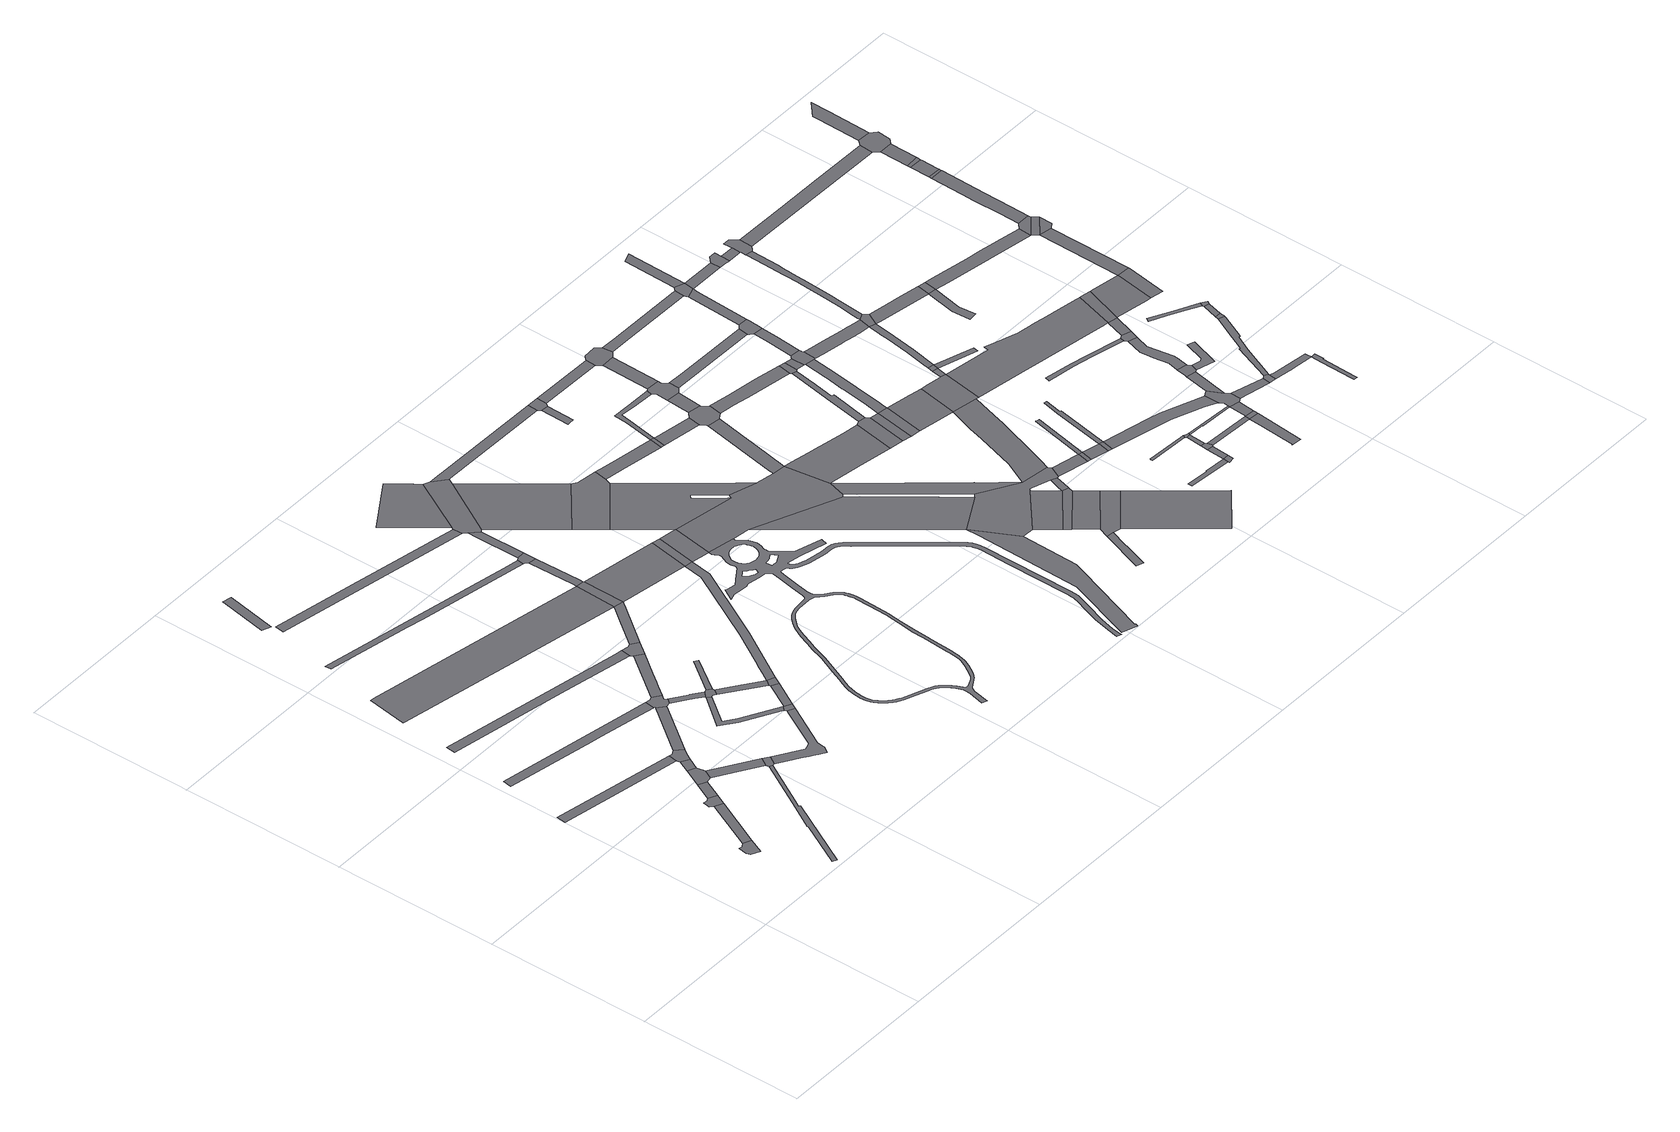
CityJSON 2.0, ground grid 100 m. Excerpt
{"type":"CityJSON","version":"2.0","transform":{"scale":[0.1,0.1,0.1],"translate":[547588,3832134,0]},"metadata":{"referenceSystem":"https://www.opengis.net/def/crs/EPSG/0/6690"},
"CityObjects":{
"road1":{"type":"Road","geometry":[{"type":"MultiSurface","lod":"1","boundaries":[[[0,1,2,3,4,5,6]]]}]},
"road2":{"type":"Road","attributes":{"RoadStructureAttribute.sectionType":"1"},"geometry":[{"type":"MultiSurface","lod":"1","boundaries":[[[7,0,6,8]]]}]},
"road3":{"type":"Road","attributes":{"RoadStructureAttribute.sectionType":"1"},"geometry":[{"type":"MultiSurface","lod":"1","boundaries":[[[9,10,11,12,13]]]}]},
"road4":{"type":"Road","geometry":[{"type":"MultiSurface","lod":"1","boundaries":[[[14,15,16,17,7,8,18]]]}]},
"road5":{"type":"Road","attributes":{"RoadStructureAttribute.sectionType":"1"},"geometry":[{"type":"MultiSurface","lod":"1","boundaries":[[[19,14,18,20]]]}]},
"road6":{"type":"Road","attributes":{"RoadStructureAttribute.sectionType":"1"},"geometry":[{"type":"MultiSurface","lod":"1","boundaries":[[[21,22,23,24,25,26,27,28,29,30,31,32]]]}]},
"road7":{"type":"Road","geometry":[{"type":"MultiSurface","lod":"1","boundaries":[[[33,19,20,34,35,36,37,38,39,40]]]}]},
"road8":{"type":"Road","attributes":{"RoadStructureAttribute.sectionType":"1"},"geometry":[{"type":"MultiSurface","lod":"1","boundaries":[[[41,42,43,44,45,46,47,48,49,50]]]}]},
"road9":{"type":"Road","attributes":{"RoadStructureAttribute.sectionType":"1"},"geometry":[{"type":"MultiSurface","lod":"1","boundaries":[[[51,33,40,52]]]}]},
"road10":{"type":"Road","geometry":[{"type":"MultiSurface","lod":"1","boundaries":[[[53,54,13,12,51,52,55,56]]]}]},
"road11":{"type":"Road","attributes":{"RoadStructureAttribute.sectionType":"1"},"geometry":[{"type":"MultiSurface","lod":"1","boundaries":[[[57,37,36,58,59,60]]]}]},
"road12":{"type":"Road","geometry":[{"type":"MultiSurface","lod":"1","boundaries":[[[60,59,21,32,61,62]]]}]},
"road13":{"type":"Road","attributes":{"RoadStructureAttribute.sectionType":"1"},"geometry":[{"type":"MultiSurface","lod":"1","boundaries":[[[63,64,65,66,67,68,69]]]}]},
"road14":{"type":"Road","attributes":{"RoadStructureAttribute.sectionType":"1"},"geometry":[{"type":"MultiSurface","lod":"1","boundaries":[[[70,71,53,56,72]]]}]},
"road15":{"type":"Road","attributes":{"RoadStructureAttribute.sectionType":"1"},"geometry":[{"type":"MultiSurface","lod":"1","boundaries":[[[73,74,75,76,77]]]}]},
"road16":{"type":"Road","attributes":{"RoadStructureAttribute.sectionType":"1"},"geometry":[{"type":"MultiSurface","lod":"1","boundaries":[[[78,79,80,81,82,83,62,61,84,85,86,87,88,89,90,91,92,93,94]]]}]},
"road17":{"type":"Road","geometry":[{"type":"MultiSurface","lod":"1","boundaries":[[[95,96,50,49,97,70,72,98,99,100,101,102,103,104]]]}]},
"road18":{"type":"Road","attributes":{"RoadStructureAttribute.sectionType":"1"},"geometry":[{"type":"MultiSurface","lod":"1","boundaries":[[[105,106,107,108,109,110,111,112,113,114,115,116,117]]]}]},
"road19":{"type":"Road","attributes":{"RoadStructureAttribute.sectionType":"1"},"geometry":[{"type":"MultiSurface","lod":"1","boundaries":[[[118,119,120,121,122,123,101,100,124,125,126,127,128]]]}]},
"road20":{"type":"Road","attributes":{"RoadStructureAttribute.sectionType":"1"},"geometry":[{"type":"MultiSurface","lod":"1","boundaries":[[[129,130,131,132,133,134,135,136,137,138]]]}]},
"road21":{"type":"Road","geometry":[{"type":"MultiSurface","lod":"1","boundaries":[[[139,128,127,129,138,140,141,142,143,144]]]}]},
"road22":{"type":"Road","attributes":{"RoadStructureAttribute.sectionType":"1"},"geometry":[{"type":"MultiSurface","lod":"1","boundaries":[[[145,95,104,146,147,148,149,150]]]}]},
"road23":{"type":"Road","attributes":{"RoadStructureAttribute.sectionType":"1"},"geometry":[{"type":"MultiSurface","lod":"1","boundaries":[[[151,152,153,154,155,156,157,158,159]]]}]},
"road24":{"type":"Road","geometry":[{"type":"MultiSurface","lod":"1","boundaries":[[[135,134,160,78,94,161,162]]]}]},
"road25":{"type":"Road","attributes":{"RoadStructureAttribute.sectionType":"1"},"geometry":[{"type":"MultiSurface","lod":"1","boundaries":[[[163,164,143,142,165,166]]]}]},
"road26":{"type":"Road","attributes":{"RoadStructureAttribute.sectionType":"1"},"geometry":[{"type":"MultiSurface","lod":"1","boundaries":[[[167,168,169,139,144]]]}]},
"road27":{"type":"Road","attributes":{"RoadStructureAttribute.sectionType":"1"},"geometry":[{"type":"MultiSurface","lod":"1","boundaries":[[[170,162,161,171]]]}]},
"road28":{"type":"Road","geometry":[{"type":"MultiSurface","lod":"1","boundaries":[[[172,173,69,68,145,150,174]]]}]},
"road29":{"type":"Road","attributes":{"RoadStructureAttribute.sectionType":"1"},"geometry":[{"type":"MultiSurface","lod":"1","boundaries":[[[175,176,177,178,179,180,181]]]}]},
"road30":{"type":"Road","geometry":[{"type":"MultiSurface","lod":"1","boundaries":[[[166,165,170,171,182]]]}]},
"road31":{"type":"Road","attributes":{"RoadStructureAttribute.sectionType":"1"},"geometry":[{"type":"MultiSurface","lod":"1","boundaries":[[[116,183,184,185,172,174,186,187,188]]]}]},
"road32":{"type":"Road","geometry":[{"type":"MultiSurface","lod":"1","boundaries":[[[117,116,188,189,190]]]}]},
"road33":{"type":"Road","attributes":{"RoadStructureAttribute.sectionType":"1"},"geometry":[{"type":"MultiSurface","lod":"1","boundaries":[[[191,192,193,194,195,196,166,182,197,198,199,200]]]}]},
"road34":{"type":"Road","attributes":{"RoadStructureAttribute.sectionType":"1"},"geometry":[{"type":"MultiSurface","lod":"1","boundaries":[[[201,202,203,117,190,204,205]]]}]},
"road35":{"type":"Road","geometry":[{"type":"MultiSurface","lod":"1","boundaries":[[[206,207,159,158,208,201,205]]]}]},
"road36":{"type":"Road","geometry":[{"type":"MultiSurface","lod":"1","boundaries":[[[209,210,207,206,211]]]}]},
"road37":{"type":"Road","attributes":{"RoadStructureAttribute.sectionType":"1"},"geometry":[{"type":"MultiSurface","lod":"1","boundaries":[[[189,188,212,191,213]]]}]},
"road38":{"type":"Road","attributes":{"RoadStructureAttribute.sectionType":"1"},"geometry":[{"type":"MultiSurface","lod":"1","boundaries":[[[214,215,216,217,218,219,220,221,222]]]}]},
"road39":{"type":"Road","geometry":[{"type":"MultiSurface","lod":"1","boundaries":[[[222,221,223,181,180,209,211,224,225,226,227,228,229]]]}]},
"road40":{"type":"Road","geometry":[{"type":"MultiSurface","lod":"1","boundaries":[[[213,191,200,230]]]}]},
"road41":{"type":"Road","attributes":{"RoadStructureAttribute.sectionType":"1"},"geometry":[{"type":"MultiSurface","lod":"1","boundaries":[[[231,232,233,234,235,236,237,238,239,240,241,242,243,244,245,246,247,248,249,250,251,252,253,254,255,256,257,258,259,260,261,262,263,264,265,266,267,268,269,270,271,272,273,274,275,276,277,278,279,280,281,282,283,284,285,286,287,288,289,290,291,292,293,294,295,296,297,298,299,300,301,302,303,304,305,306,307,308,309,310,311,312,313,314,315,316,317,318,319,320,321,322,323,324,325,326,327,328,329,330,331,332,333,334,335,336,337,338,339,340,341,342,343,344,345,346,347,348,349,350,351,352,353,354,355,356,357,358,359,360,361,362,363,364,365,366,367,368,369,370,371,372,373,374,375,376,377,378,379,380,381,382,383,384,385,386,387,388,389,390,391,392,393,394,395,396,397,398,399,400,401,402,403,404,405,406,407,408,409,410,411,412,413,414,415,416,417,418,419,420,421,422,423,424,425,426,427,428,429,430,431,432,433,434,435,436,437,438,439,440,441,442,443,444,445,446,447,448,449,450,451,452,453],[454,455,456,457,458,459,460,461,462,463,464,465],[466,467,468,469,470,471,472,473,474,475,476],[477,478,479,480,481,482,483,484,485,486,487,488,489,490,491,492,493,494,495,496,497,498,499,500,501,502,503,504,505],[506,507,508,509,510,511,512,513,514,515,516,517,518,519,520,521,522,523,524,525,526,527,528,529,530,531,532,533,534,535,536,537,538,539,540,541,542,543,544,545,546,547,548,549,550,551,552,553,554,555,556,557,558,559,560,561,562,563,564,565,566,567,568,569,570,571,572,573,574,575,576,577,578,579,580,581,582,583,584,585,586,587,588,589,590,591]]]}]},
"road42":{"type":"Road","geometry":[{"type":"MultiSurface","lod":"1","boundaries":[[[592,230,200,593,286,594]]]}]},
"road43":{"type":"Road","geometry":[{"type":"MultiSurface","lod":"1","boundaries":[[[595,596,597,598,226,225,599,600]]]}]},
"road44":{"type":"Road","geometry":[{"type":"MultiSurface","lod":"1","boundaries":[[[601,600,599,602,603,604,605,606]]]}]},
"road45":{"type":"Road","geometry":[{"type":"MultiSurface","lod":"1","boundaries":[[[607,608,609,610,603,602,594,611,612,613,614,615,616,617,618,619,620,621]]]}]},
"road46":{"type":"Road","attributes":{"RoadStructureAttribute.sectionType":"1"},"geometry":[{"type":"MultiSurface","lod":"1","boundaries":[[[622,623,229,228,624,625,626]]]}]},
"road47":{"type":"Road","geometry":[{"type":"MultiSurface","lod":"1","boundaries":[[[594,286,285,627,628,629,630,631,632,633,634,621,620,635,611]]]}]},
"road48":{"type":"Road","attributes":{"RoadStructureAttribute.sectionType":"1"},"geometry":[{"type":"MultiSurface","lod":"1","boundaries":[[[636,637,638,639,640,641,642,643,644,645]]]}]},
"road49":{"type":"Road","attributes":{"RoadStructureAttribute.sectionType":"1"},"geometry":[{"type":"MultiSurface","lod":"1","boundaries":[[[646,647,648,606,605,649,650,651]]]}]},
"road50":{"type":"Road","geometry":[{"type":"MultiSurface","lod":"1","boundaries":[[[627,652,653,654,655,656,657,636,658,659,660,661,662,663,664,628]]]}]},
"road51":{"type":"Road","geometry":[{"type":"MultiSurface","lod":"1","boundaries":[[[651,650,665,666]]]}]},
"road52":{"type":"Road","geometry":[{"type":"MultiSurface","lod":"1","boundaries":[[[667,668,669,670,671]]]}]},
"road53":{"type":"Road","geometry":[{"type":"MultiSurface","lod":"1","boundaries":[[[626,625,667,671,672,673]]]}]},
"road54":{"type":"Road","attributes":{"RoadStructureAttribute.sectionType":"1"},"geometry":[{"type":"MultiSurface","lod":"1","boundaries":[[[674,675,676,677,678,679,680,681]]]}]},
"road55":{"type":"Road","attributes":{"RoadStructureAttribute.sectionType":"1"},"geometry":[{"type":"MultiSurface","lod":"1","boundaries":[[[682,683,666,665,684,685]]]}]},
"road56":{"type":"Road","attributes":{"RoadStructureAttribute.sectionType":"1"},"geometry":[{"type":"MultiSurface","lod":"1","boundaries":[[[686,687,634,633,688,689,690,691]]]}]},
"road57":{"type":"Road","attributes":{"RoadStructureAttribute.sectionType":"1"},"geometry":[{"type":"MultiSurface","lod":"1","boundaries":[[[692,693,694,651,666,695,696,697,698,699]]]}]},
"road58":{"type":"Road","attributes":{"RoadStructureAttribute.sectionType":"1"},"geometry":[{"type":"MultiSurface","lod":"1","boundaries":[[[700,701,702,703,704,705,632,631,706,707,708]]]}]},
"road59":{"type":"Road","attributes":{"RoadStructureAttribute.sectionType":"1"},"geometry":[{"type":"MultiSurface","lod":"1","boundaries":[[[709,710,711,712,713,714]]]}]},
"road60":{"type":"Road","geometry":[{"type":"MultiSurface","lod":"1","boundaries":[[[707,715,716,658,636,645,712,711,717,718,719,720,721,722,723,724,725,726,708]]]}]},
"road61":{"type":"Road","geometry":[{"type":"MultiSurface","lod":"1","boundaries":[[[727,728,729,730,731,633,632,732,733,734,735]]]}]},
"road62":{"type":"Road","geometry":[{"type":"MultiSurface","lod":"1","boundaries":[[[714,713,736,737,738]]]}]},
"road63":{"type":"Road","attributes":{"RoadStructureAttribute.sectionType":"1"},"geometry":[{"type":"MultiSurface","lod":"1","boundaries":[[[673,672,739,740]]]}]},
"road64":{"type":"Road","geometry":[{"type":"MultiSurface","lod":"1","boundaries":[[[741,685,684,742,743,686,691,744,745,746,747,748]]]}]},
"road65":{"type":"Road","attributes":{"RoadStructureAttribute.sectionType":"1"},"geometry":[{"type":"MultiSurface","lod":"1","boundaries":[[[749,750,751,737,736,752,753,754]]]}]},
"road66":{"type":"Road","geometry":[{"type":"MultiSurface","lod":"1","boundaries":[[[754,753,674,681,755,756]]]}]},
"road67":{"type":"Road","attributes":{"RoadStructureAttribute.sectionType":"1"},"geometry":[{"type":"MultiSurface","lod":"1","boundaries":[[[757,758,741,748,759,760]]]}]},
"road68":{"type":"Road","geometry":[{"type":"MultiSurface","lod":"1","boundaries":[[[761,762,699,698,763,764,757,760,765,766,767,768]]]}]},
"road69":{"type":"Road","geometry":[{"type":"MultiSurface","lod":"1","boundaries":[[[720,769,770,714,738,771,721]]]}]},
"road70":{"type":"Road","attributes":{"RoadStructureAttribute.sectionType":"1"},"geometry":[{"type":"MultiSurface","lod":"1","boundaries":[[[772,773,761,768]]]}]},
"road71":{"type":"Road","geometry":[{"type":"MultiSurface","lod":"1","boundaries":[[[774,775,776,756,755,777,778]]]}]},
"road72":{"type":"Road","geometry":[{"type":"MultiSurface","lod":"1","boundaries":[[[779,780,735,734,781,782,783]]]}]},
"road73":{"type":"Road","geometry":[{"type":"MultiSurface","lod":"1","boundaries":[[[784,785,786,787,788,740,739,789,790,773,772,791,792,793]]]}]},
"road74":{"type":"Road","attributes":{"RoadStructureAttribute.sectionType":"1"},"geometry":[{"type":"MultiSurface","lod":"1","boundaries":[[[782,781,794,795]]]}]},
"road75":{"type":"Road","attributes":{"RoadStructureAttribute.sectionType":"1"},"geometry":[{"type":"MultiSurface","lod":"1","boundaries":[[[796,797,798,799,800,801,746,745,802,803,804,805,806,807,808,809]]]}]},
"road76":{"type":"Road","attributes":{"RoadStructureAttribute.sectionType":"1"},"geometry":[{"type":"MultiSurface","lod":"1","boundaries":[[[810,811,724,723,812,813,814]]]}]},
"road77":{"type":"Road","geometry":[{"type":"MultiSurface","lod":"1","boundaries":[[[795,794,815,816]]]}]},
"road78":{"type":"Road","attributes":{"RoadStructureAttribute.sectionType":"1"},"geometry":[{"type":"MultiSurface","lod":"1","boundaries":[[[817,818,819,820,821,822,726,725,823,824,825,826,827]]]}]},
"road79":{"type":"Road","attributes":{"RoadStructureAttribute.sectionType":"1"},"geometry":[{"type":"MultiSurface","lod":"1","boundaries":[[[828,829,779,783,830,831,832,833,834,835]]]}]},
"road80":{"type":"Road","geometry":[{"type":"MultiSurface","lod":"1","boundaries":[[[814,813,836,837]]]}]},
"road81":{"type":"Road","attributes":{"RoadStructureAttribute.sectionType":"1"},"geometry":[{"type":"MultiSurface","lod":"1","boundaries":[[[838,766,765,839,840,841]]]}]},
"road82":{"type":"Road","attributes":{"RoadStructureAttribute.sectionType":"1"},"geometry":[{"type":"MultiSurface","lod":"1","boundaries":[[[842,816,815,843,817,844]]]}]},
"road83":{"type":"Road","attributes":{"RoadStructureAttribute.sectionType":"1"},"geometry":[{"type":"MultiSurface","lod":"1","boundaries":[[[845,837,836,846,847,848]]]}]},
"road84":{"type":"Road","attributes":{"RoadStructureAttribute.sectionType":"1"},"geometry":[{"type":"MultiSurface","lod":"1","boundaries":[[[849,850,851,852,853,854,855,856,857,858,795,816,859,860,861,862,863]]]}]},
"road85":{"type":"Road","geometry":[{"type":"MultiSurface","lod":"1","boundaries":[[[809,808,864,828,835,865,866,867]]]}]},
"road86":{"type":"Road","attributes":{"RoadStructureAttribute.sectionType":"1"},"geometry":[{"type":"MultiSurface","lod":"1","boundaries":[[[868,869,870,871,814,837]]]}]},
"road87":{"type":"Road","attributes":{"RoadStructureAttribute.sectionType":"1"},"geometry":[{"type":"MultiSurface","lod":"1","boundaries":[[[872,873,874,875,876,877,878]]]}]},
"road88":{"type":"Road","geometry":[{"type":"MultiSurface","lod":"1","boundaries":[[[879,848,847,880,881]]]}]},
"road89":{"type":"Road","attributes":{"RoadStructureAttribute.sectionType":"1"},"geometry":[{"type":"MultiSurface","lod":"1","boundaries":[[[867,866,882,883,884]]]}]},
"road90":{"type":"Road","attributes":{"RoadStructureAttribute.sectionType":"1"},"geometry":[{"type":"MultiSurface","lod":"1","boundaries":[[[885,886,793,792,887,888,889]]]}]},
"road91":{"type":"Road","geometry":[{"type":"MultiSurface","lod":"1","boundaries":[[[890,891,884,883,849,863,892,893,894,895,896,897]]]}]},
"road92":{"type":"Road","geometry":[{"type":"MultiSurface","lod":"1","boundaries":[[[898,899,900,844,817,827,901,902,903,904,905]]]}]},
"road93":{"type":"Road","geometry":[{"type":"MultiSurface","lod":"1","boundaries":[[[906,907,908,909,910,911]]]}]},
"road94":{"type":"Road","attributes":{"RoadStructureAttribute.sectionType":"1"},"geometry":[{"type":"MultiSurface","lod":"1","boundaries":[[[912,913,914,915,916,917,848,879,881]]]}]},
"road95":{"type":"Road","geometry":[{"type":"MultiSurface","lod":"1","boundaries":[[[878,877,918,919,920,921]]]}]},
"road96":{"type":"Road","attributes":{"RoadStructureAttribute.sectionType":"1"},"geometry":[{"type":"MultiSurface","lod":"1","boundaries":[[[922,923,890,897,924,925]]]}]},
"road97":{"type":"Road","attributes":{"RoadStructureAttribute.sectionType":"1"},"geometry":[{"type":"MultiSurface","lod":"1","boundaries":[[[926,878,921,927]]]}]},
"road98":{"type":"Road","geometry":[{"type":"MultiSurface","lod":"1","boundaries":[[[928,926,927,929,930,931,932]]]}]},
"road99":{"type":"Road","geometry":[{"type":"MultiSurface","lod":"1","boundaries":[[[933,934,935,841,840,936,937,922,925,938,939,940]]]}]},
"road100":{"type":"Road","attributes":{"RoadStructureAttribute.sectionType":"1"},"geometry":[{"type":"MultiSurface","lod":"1","boundaries":[[[941,942,943,928,932]]]}]},
"road101":{"type":"Road","attributes":{"RoadStructureAttribute.sectionType":"1"},"geometry":[{"type":"MultiSurface","lod":"1","boundaries":[[[944,905,904,945,946]]]}]},
"road102":{"type":"Road","geometry":[{"type":"MultiSurface","lod":"1","boundaries":[[[947,911,910,943,942,948]]]}]},
"road103":{"type":"Road","geometry":[{"type":"MultiSurface","lod":"1","boundaries":[[[949,944,946,950]]]}]},
"road104":{"type":"Road","attributes":{"RoadStructureAttribute.sectionType":"1"},"geometry":[{"type":"MultiSurface","lod":"1","boundaries":[[[951,952,953,954,881,880,955,956,957,958,959]]]}]},
"road105":{"type":"Road","attributes":{"RoadStructureAttribute.sectionType":"1"},"geometry":[{"type":"MultiSurface","lod":"1","boundaries":[[[960,961,962,963,964,965,966,967,894,893,968,969,970,971,972,973,974,975,976,977]]]}]},
"road106":{"type":"Road","attributes":{"RoadStructureAttribute.sectionType":"1"},"geometry":[{"type":"MultiSurface","lod":"1","boundaries":[[[978,979,980,981,982,933,940]]]}]},
"road107":{"type":"Road","attributes":{"RoadStructureAttribute.sectionType":"1"},"geometry":[{"type":"MultiSurface","lod":"1","boundaries":[[[931,930,983,984]]]}]},
"road108":{"type":"Road","attributes":{"RoadStructureAttribute.sectionType":"1"},"geometry":[{"type":"MultiSurface","lod":"1","boundaries":[[[976,985,986,987,988,989,949,950,990,991,992,993]]]}]},
"road109":{"type":"Road","geometry":[{"type":"MultiSurface","lod":"1","boundaries":[[[994,889,888,982,981,995,996]]]}]},
"road110":{"type":"Road","geometry":[{"type":"MultiSurface","lod":"1","boundaries":[[[997,998,999,950,946]]]}]},
"road111":{"type":"Road","attributes":{"RoadStructureAttribute.sectionType":"1"},"geometry":[{"type":"MultiSurface","lod":"1","boundaries":[[[948,942,1000,1001,1002,1003]]]}]},
"road112":{"type":"Road","attributes":{"RoadStructureAttribute.sectionType":"1"},"geometry":[{"type":"MultiSurface","lod":"1","boundaries":[[[1004,1005,994,996]]]}]},
"road113":{"type":"Road","attributes":{"function":"3","RoadStructureAttribute.sectionType":"1"},"geometry":[{"type":"MultiSurface","lod":"1","boundaries":[[[983,1006,1007,1008,1009,1010,1011]]]}]},
"road114":{"type":"Road","geometry":[{"type":"MultiSurface","lod":"1","boundaries":[[[1012,1013,977,976,993,1014]]]}]},
"road115":{"type":"Road","attributes":{"RoadStructureAttribute.sectionType":"1"},"geometry":[{"type":"MultiSurface","lod":"1","boundaries":[[[995,981,1015,1016]]]}]},
"road116":{"type":"Road","geometry":[{"type":"MultiSurface","lod":"1","boundaries":[[[984,983,1011,1017]]]}]},
"road117":{"type":"Road","geometry":[{"type":"MultiSurface","lod":"1","boundaries":[[[1002,1018,1019,984,1017,1020]]]}]},
"road118":{"type":"Road","geometry":[{"type":"MultiSurface","lod":"1","boundaries":[[[1021,1022,959,958,1023,1024,1003,1002,1020,1025,1026,1027,1028,1029,1030,1031]]]}]},
"road119":{"type":"Road","attributes":{"RoadStructureAttribute.sectionType":"1"},"geometry":[{"type":"MultiSurface","lod":"1","boundaries":[[[1032,1033,1034,1035,1036,1037,1038,1039,1040,1041,1042,1043,1044,904,903,1045,1046,1047,1048,1049]]]}]},
"road120":{"type":"Road","attributes":{"RoadStructureAttribute.sectionType":"1"},"geometry":[{"type":"MultiSurface","lod":"1","boundaries":[[[1050,1051,1052,1053,1054,1055,1056,1057]]]}]},
"road121":{"type":"Road","attributes":{"RoadStructureAttribute.sectionType":"1"},"geometry":[{"type":"MultiSurface","lod":"1","boundaries":[[[1058,1059,1060,1061,1062,1063,1064,1065,1066,1067,1068,1069,977,1013,1070,1071,1072,1073,1074,1075,1076,1077,1078]]]}]},
"road122":{"type":"Road","geometry":[{"type":"MultiSurface","lod":"1","boundaries":[[[1079,1016,1015,1080,1081,1082,1083,1084,1085]]]}]},
"road123":{"type":"Road","attributes":{"function":"3","RoadStructureAttribute.sectionType":"1"},"geometry":[{"type":"MultiSurface","lod":"1","boundaries":[[[1086,1021,1031,1087]]]}]},
"road124":{"type":"Road","attributes":{"RoadStructureAttribute.sectionType":"1"},"geometry":[{"type":"MultiSurface","lod":"1","boundaries":[[[1088,1089,1014,993,1090,1091,1092]]]}]},
"road125":{"type":"Road","attributes":{"RoadStructureAttribute.sectionType":"1"},"geometry":[{"type":"MultiSurface","lod":"1","boundaries":[[[1028,1027,1093,1094,1095]]]}]},
"road126":{"type":"Road","attributes":{"RoadStructureAttribute.sectionType":"1"},"geometry":[{"type":"MultiSurface","lod":"1","boundaries":[[[1096,1084,1083,1097,1098,1099]]]}]},
"road127":{"type":"Road","geometry":[{"type":"MultiSurface","lod":"1","boundaries":[[[1100,1101,1102,1086,1087,1103,1104,1105]]]}]},
"road128":{"type":"Road","attributes":{"RoadStructureAttribute.sectionType":"1"},"geometry":[{"type":"MultiSurface","lod":"1","boundaries":[[[1091,1106,1107,1108,1109,1110]]]}]},
"road129":{"type":"Road","attributes":{"function":"3","RoadStructureAttribute.sectionType":"1"},"geometry":[{"type":"MultiSurface","lod":"1","boundaries":[[[1111,1112,1113,1114,1115,1100,1105,1116,1117,1118,1119]]]}]},
"road130":{"type":"Road","geometry":[{"type":"MultiSurface","lod":"1","boundaries":[[[1120,1121,1099,1098,1122,1058,1078,1123,1124,1125,1126,1127]]]}]},
"road131":{"type":"Road","geometry":[{"type":"MultiSurface","lod":"1","boundaries":[[[1128,1129,1095,1094,1130,1131,1132]]]}]},
"road132":{"type":"Road","geometry":[{"type":"MultiSurface","lod":"1","boundaries":[[[1092,1091,1110,1133]]]}]},
"road133":{"type":"Road","attributes":{"RoadStructureAttribute.sectionType":"1"},"geometry":[{"type":"MultiSurface","lod":"1","boundaries":[[[1134,1135,1136,1137,1138,1139,1140,1141,1142,1104,1103]]]}]},
"road134":{"type":"Road","geometry":[{"type":"MultiSurface","lod":"1","boundaries":[[[1143,1057,1056,1111,1119,1144]]]}]},
"road135":{"type":"Road","attributes":{"function":"3","RoadStructureAttribute.sectionType":"1"},"geometry":[{"type":"MultiSurface","lod":"1","boundaries":[[[1048,1143,1144,1145]]]}]},
"road136":{"type":"Road","attributes":{"RoadStructureAttribute.sectionType":"1"},"geometry":[{"type":"MultiSurface","lod":"1","boundaries":[[[1146,1147,1131,1130,1148,1149,1150,1151,1152,1153,1154]]]}]},
"road137":{"type":"Road","attributes":{"RoadStructureAttribute.sectionType":"1"},"geometry":[{"type":"MultiSurface","lod":"1","boundaries":[[[1155,1156,1157,1158,1128,1132,1159,1160,1161,1162,1163,1164]]]}]},
"road138":{"type":"Road","geometry":[{"type":"MultiSurface","lod":"1","boundaries":[[[1165,1049,1048,1145,1166,1167]]]}]},
"road139":{"type":"Road","attributes":{"RoadStructureAttribute.sectionType":"1"},"geometry":[{"type":"MultiSurface","lod":"1","boundaries":[[[1168,1169,1170,1171,1153,1172,1173,1174,1175]]]}]},
"road140":{"type":"Road","attributes":{"RoadStructureAttribute.sectionType":"1"},"geometry":[{"type":"MultiSurface","lod":"1","boundaries":[[[1176,1177,1178,1179,1180,1181,1182,1183,1184]]]}]},
"road141":{"type":"Road","attributes":{"function":"3","RoadStructureAttribute.sectionType":"1"},"geometry":[{"type":"MultiSurface","lod":"1","boundaries":[[[1185,1186,1187,1167,1166,1188,1189,1190]]]}]},
"road142":{"type":"Road","attributes":{"RoadStructureAttribute.sectionType":"1"},"geometry":[{"type":"MultiSurface","lod":"1","boundaries":[[[1191,1192,1193,1194,1195,1133,1110,1196,1197,1198]]]}]},
"road143":{"type":"Road","geometry":[{"type":"MultiSurface","lod":"1","boundaries":[[[1199,1200,1155,1164,1201,1202]]]}]},
"road144":{"type":"Road","attributes":{"RoadStructureAttribute.sectionType":"1"},"geometry":[{"type":"MultiSurface","lod":"1","boundaries":[[[1203,1200,1199,1204,1205]]]}]},
"road145":{"type":"Road","geometry":[{"type":"MultiSurface","lod":"1","boundaries":[[[1184,1183,1203,1205,1206]]]}]},
"road146":{"type":"Road","geometry":[{"type":"MultiSurface","lod":"1","boundaries":[[[1190,1189,1207,1208,1209]]]}]},
"road147":{"type":"Road","attributes":{"RoadStructureAttribute.sectionType":"1"},"geometry":[{"type":"MultiSurface","lod":"1","boundaries":[[[1210,1211,1212,1125,1124,1213,1214]]]}]},
"road148":{"type":"Road","attributes":{"function":"3","RoadStructureAttribute.sectionType":"1"},"geometry":[{"type":"MultiSurface","lod":"1","boundaries":[[[1215,1190,1209,1216,1217]]]}]},
"road149":{"type":"Road","geometry":[{"type":"MultiSurface","lod":"1","boundaries":[[[1218,1198,1197,1219,1220]]]}]},
"road150":{"type":"Road","attributes":{"RoadStructureAttribute.sectionType":"1"},"geometry":[{"type":"MultiSurface","lod":"1","boundaries":[[[1221,1219,1197,1222,1223,1215,1224]]]}]},
"road151":{"type":"Road","geometry":[{"type":"MultiSurface","lod":"1","boundaries":[[[1224,1215,1217,1225]]]}]},
"road152":{"type":"Road","attributes":{"function":"3","RoadStructureAttribute.sectionType":"1"},"geometry":[{"type":"MultiSurface","lod":"1","boundaries":[[[1226,1227,1228,1229,1218,1220,1230,1231,1232,1233]]]}]},
"road153":{"type":"Road","geometry":[{"type":"MultiSurface","lod":"1","boundaries":[[[1234,1226,1233,1235]]]}]},
"road154":{"type":"Road","attributes":{"function":"3","RoadStructureAttribute.sectionType":"1"},"geometry":[{"type":"MultiSurface","lod":"1","boundaries":[[[1236,1234,1235,1237,1238,1239,1240]]]}]},
"road155":{"type":"Road","geometry":[{"type":"MultiSurface","lod":"1","boundaries":[[[1241,1242,1236,1240]]]}]},
"road156":{"type":"Road","attributes":{"function":"3","RoadStructureAttribute.sectionType":"1"},"geometry":[{"type":"MultiSurface","lod":"1","boundaries":[[[1243,1242,1241,1244,1245]]]}]},
"road157":{"type":"Road","geometry":[{"type":"MultiSurface","lod":"1","boundaries":[[[1246,1214,1213,1243,1245,1247,1248,1249]]]}]},
"road158":{"type":"Road","attributes":{"function":"3","RoadStructureAttribute.sectionType":"1"},"geometry":[{"type":"MultiSurface","lod":"1","boundaries":[[[1250,1251,1252,1253,1246,1249]]]}]}
},
"vertices":[
[439,500,0],[416,485,0],[397,489,0],[387,435,0],[395,411,0],[445,387,0],[488,477,0],
[582,798,0],[631,775,0],
[13,1374,0],[8,1318,0],[320,1260,0],[747,1179,0],[757,1234,0],
[613,865,0],[596,856,0],[572,861,0],[564,819,0],[663,841,0],
[665,973,0],[715,949,0],
[1011,780,0],[856,506,0],[754,325,0],[758,322,0],[612,50,0],[637,36,0],[857,448,0],[861,455,0],[857,458,0],[852,462,0],[857,471,0],[1027,770,0],
[720,1087,0],[731,954,0],[738,956,0],[750,960,0],[778,1014,0],[776,1027,0],[774,1040,0],[769,1064,0],
[845,1628,0],[70,1771,0],[60,1718,0],[103,1709,0],[599,1616,0],[621,1611,0],[671,1602,0],[846,1568,0],[1010,1535,0],[1021,1596,0],
[754,1158,0],[804,1133,0],
[806,1245,0],[778,1230,0],[820,1163,0],[849,1203,0],
[852,967,0],[853,895,0],[1005,797,0],[1037,848,0],
[1043,773,0],[1075,824,0],
[1225,1960,0],[841,2032,0],[103,2170,0],[97,2113,0],[842,1974,0],[1263,1895,0],[1271,1952,0],
[1017,1527,0],[848,1301,0],[1062,1493,0],
[305,3797,0],[301,3777,0],[249,3497,0],[301,3479,0],[361,3787,0],
[1419,986,0],[1414,979,0],[1281,734,0],[1255,726,0],[1248,724,0],[1236,720,0],[1134,714,0],[1176,687,0],[1202,670,0],[1242,645,0],[1242,644,0],[1246,642,0],[1285,617,0],[1309,657,0],[1309,658,0],[1314,707,0],[1459,964,0],
[1070,1599,0],[1049,1591,0],[1023,1535,0],[1085,1496,0],[1089,1497,0],[1091,1497,0],[1113,1527,0],[1104,1533,0],[1096,1539,0],[1116,1565,0],
[1518,2458,0],[1030,2549,0],[836,2585,0],[176,2707,0],[168,2709,0],[156,2711,0],[117,2465,0],[129,2463,0],[838,2330,0],[984,2303,0],[1509,2205,0],[1523,2203,0],[1534,2455,0],
[1224,1451,0],[1212,1460,0],[1211,1458,0],[1211,1457,0],[1207,1460,0],[1206,1460,0],[1190,1429,0],[1189,1427,0],[1200,1419,0],[1246,1385,0],[1276,1413,0],
[1244,1378,0],[1101,1195,0],[1100,1194,0],[1101,1193,0],[1189,1122,0],[1412,1002,0],[1432,1024,0],[1213,1145,0],[1143,1197,0],[1266,1360,0],
[1291,1416,0],[1276,1365,0],[1286,1358,0],[1296,1351,0],[1318,1383,0],[1318,1396,0],
[1276,1877,0],[1162,1627,0],[1181,1653,0],[1226,1713,0],[1226,1714,0],[1322,1842,0],
[1413,2840,0],[832,2949,0],[223,3063,0],[227,3025,0],[738,2927,0],[833,2909,0],[1406,2801,0],[1502,2783,0],[1509,2822,0],
[1415,994,0],[1478,999,0],[1439,1021,0],
[1387,1333,0],[1386,1334,0],[1521,1188,0],[1545,1220,0],
[1456,1595,0],[1445,1602,0],[1434,1609,0],
[1524,1177,0],[1566,1154,0],
[1337,1952,0],[1314,1944,0],[1380,1920,0],
[828,3364,0],[317,3461,0],[308,3405,0],[829,3307,0],[1494,3182,0],[1501,3180,0],[1498,3238,0],
[1593,1202,0],
[1493,2162,0],[1444,2096,0],[1443,2095,0],[1552,2151,0],[1575,2181,0],[1583,2192,0],
[1583,2447,0],[1583,2452,0],
[2004,2121,0],[1985,2000,0],[1750,1561,0],[1629,1360,0],[1600,1312,0],[1576,1271,0],[1788,1528,0],[1833,1610,0],[2035,1983,0],[2056,2114,0],
[1527,2763,0],[1527,2758,0],[1533,2477,0],[1582,2476,0],[1575,2758,0],
[1574,2836,0],[1526,2835,0],[1517,2780,0],
[1522,3159,0],[1523,3111,0],[1570,3112,0],
[1990,2124,0],[2046,2370,0],
[1656,3624,0],[1645,3638,0],[1561,3744,0],[1264,3556,0],[1293,3519,0],[1391,3398,0],[1416,3367,0],[1506,3254,0],[1686,3586,0],
[1503,3249,0],[1576,3116,0],[1589,3125,0],[1780,3469,0],[1800,3503,0],[1801,3504,0],[1722,3567,0],
[2097,2361,0],
[2968,36,0],[2969,50,0],[2976,96,0],[3000,178,0],[3007,201,0],[3036,282,0],[3064,360,0],[3068,374,0],[3074,396,0],[3077,420,0],[3078,444,0],[3078,463,0],[3080,638,0],[3081,832,0],[3082,1014,0],[3079,1042,0],[3074,1067,0],[3067,1086,0],[3057,1106,0],[3021,1155,0],[2782,1454,0],[2686,1574,0],[2661,1607,0],[2644,1623,0],[2628,1634,0],[2611,1641,0],[2587,1646,0],[2536,1649,0],[2429,1665,0],[2412,1671,0],[2386,1681,0],[2374,1688,0],[2359,1702,0],[2352,1714,0],[2348,1722,0],[2353,1725,0],[2438,1711,0],[2599,1668,0],[2610,1707,0],[2447,1755,0],[2397,1821,0],[2386,1836,0],[2372,1855,0],[2367,1868,0],[2366,1878,0],[2366,1892,0],[2377,1919,0],[2381,1948,0],[2376,1976,0],[2368,1997,0],[2365,2003,0],[2347,2025,0],[2334,2040,0],[2332,2048,0],[2332,2067,0],[2166,2095,0],[2164,2074,0],[2173,2060,0],[2184,2036,0],[2184,2029,0],[2183,2023,0],[2174,2001,0],[2163,1974,0],[2160,1945,0],[2164,1917,0],[2157,1901,0],[2139,1889,0],[2127,1880,0],[2110,1868,0],[2047,1825,0],[1993,1834,0],[1985,1842,0],[1943,1769,0],[1985,1784,0],[2040,1776,0],[2074,1773,0],[2085,1777,0],[2095,1779,0],[2107,1779,0],[2165,1767,0],[2167,1767,0],[2207,1764,0],[2216,1762,0],[2239,1731,0],[2230,1677,0],[2211,1584,0],[2196,1503,0],[2190,1486,0],[2182,1478,0],[2137,1473,0],[2109,1470,0],[2091,1467,0],[2073,1464,0],[2058,1459,0],[2048,1455,0],[2036,1447,0],[2015,1430,0],[1992,1405,0],[1971,1379,0],[1959,1360,0],[1944,1333,0],[1932,1305,0],[1911,1249,0],[1895,1210,0],[1891,1203,0],[1859,1110,0],[1813,1003,0],[1783,935,0],[1767,901,0],[1753,867,0],[1745,843,0],[1739,815,0],[1735,789,0],[1735,786,0],[1733,760,0],[1733,731,0],[1736,713,0],[1741,695,0],[1747,680,0],[1758,661,0],[1772,642,0],[1791,621,0],[1811,603,0],[1825,592,0],[1841,582,0],[1859,574,0],[1904,557,0],[1996,521,0],[2000,519,0],[2015,512,0],[2037,501,0],[2050,492,0],[2060,482,0],[2072,469,0],[2083,452,0],[2088,443,0],[2100,419,0],[2113,382,0],[2114,370,0],[2114,339,0],[2090,244,0],[2120,234,0],[2141,332,0],[2149,352,0],[2157,362,0],[2173,372,0],[2209,391,0],[2222,400,0],[2234,411,0],[2248,427,0],[2269,461,0],[2285,487,0],[2300,517,0],[2307,535,0],[2310,547,0],[2317,577,0],[2321,622,0],[2321,625,0],[2330,768,0],[2332,795,0],[2333,817,0],[2335,873,0],[2346,979,0],[2357,1069,0],[2359,1138,0],[2363,1262,0],[2362,1286,0],[2359,1310,0],[2355,1328,0],[2350,1344,0],[2347,1350,0],[2337,1365,0],[2322,1384,0],[2311,1395,0],[2277,1424,0],[2257,1440,0],[2244,1455,0],[2235,1472,0],[2234,1473,0],[2234,1488,0],[2234,1499,0],[2237,1522,0],[2248,1576,0],[2267,1669,0],[2274,1710,0],[2279,1712,0],[2300,1709,0],[2305,1708,0],[2320,1703,0],[2326,1691,0],[2336,1680,0],[2358,1664,0],[2373,1655,0],[2402,1643,0],[2423,1637,0],[2532,1620,0],[2583,1616,0],[2603,1612,0],[2613,1608,0],[2625,1599,0],[2639,1587,0],[2662,1555,0],[2758,1436,0],[2998,1137,0],[3031,1091,0],[3040,1074,0],[3045,1059,0],[3049,1038,0],[3052,1013,0],[3051,832,0],[3050,638,0],[3048,463,0],[3048,444,0],[3047,423,0],[3044,402,0],[3041,389,0],[3035,369,0],[3010,299,0],[2978,209,0],[2973,185,0],[2953,103,0],[2938,36,0],[2969,27,0],[2211,1823,0],[2210,1821,0],[2199,1796,0],[2176,1798,0],[2168,1803,0],[2151,1815,0],[2128,1844,0],[2146,1857,0],[2157,1865,0],[2176,1846,0],[2182,1842,0],[2193,1834,0],[2372,1802,0],[2322,1775,0],[2318,1775,0],[2287,1775,0],[2286,1808,0],[2286,1813,0],[2304,1815,0],[2318,1819,0],[2324,1821,0],[2347,1836,0],[2359,1820,0],[2308,2013,0],[2324,2001,0],[2336,1986,0],[2338,1981,0],[2344,1967,0],[2347,1947,0],[2344,1927,0],[2337,1909,0],[2325,1893,0],[2309,1880,0],[2297,1875,0],[2291,1873,0],[2271,1870,0],[2251,1872,0],[2233,1880,0],[2221,1888,0],[2217,1892,0],[2204,1907,0],[2196,1926,0],[2193,1946,0],[2196,1966,0],[2203,1984,0],[2215,2000,0],[2221,2004,0],[2222,2005,0],[2231,2013,0],[2250,2020,0],[2269,2023,0],[2289,2021,0],[2131,400,0],[2118,427,0],[2106,452,0],[2100,462,0],[2088,481,0],[2074,496,0],[2062,507,0],[2047,518,0],[2024,530,0],[2004,539,0],[1911,576,0],[1867,592,0],[1851,600,0],[1836,609,0],[1823,618,0],[1805,635,0],[1788,655,0],[1774,673,0],[1765,689,0],[1759,701,0],[1755,717,0],[1753,733,0],[1753,759,0],[1755,787,0],[1756,795,0],[1759,812,0],[1765,837,0],[1772,860,0],[1785,893,0],[1801,927,0],[1831,995,0],[1878,1103,0],[1908,1191,0],[1910,1195,0],[1930,1241,0],[1951,1298,0],[1962,1324,0],[1976,1350,0],[1987,1368,0],[2007,1392,0],[2029,1415,0],[2047,1430,0],[2058,1437,0],[2066,1441,0],[2078,1445,0],[2094,1448,0],[2111,1450,0],[2135,1450,0],[2161,1451,0],[2191,1452,0],[2203,1450,0],[2221,1443,0],[2226,1439,0],[2243,1426,0],[2264,1408,0],[2298,1380,0],[2307,1370,0],[2321,1354,0],[2329,1340,0],[2331,1336,0],[2336,1322,0],[2339,1307,0],[2342,1285,0],[2343,1262,0],[2339,1123,0],[2337,1071,0],[2326,981,0],[2315,875,0],[2313,818,0],[2312,806,0],[2311,781,0],[2302,647,0],[2301,627,0],[2297,580,0],[2291,552,0],[2288,541,0],[2281,525,0],[2267,497,0],[2252,471,0],[2231,439,0],[2220,425,0],[2210,416,0],[2199,409,0],[2159,390,0],[2147,386,0],[2140,388,0],
[2184,2347,0],[2165,2096,0],[2207,2343,0],
[2156,2999,0],[2146,3012,0],[1975,3224,0],[1826,3412,0],[1875,2761,0],[2161,2994,0],
[2194,2973,0],[1996,2608,0],[2286,2839,0],[2293,2856,0],[2300,2875,0],[2313,2954,0],
[2693,2333,0],[2554,2505,0],[2349,2761,0],[2345,2766,0],[2583,2278,0],[2577,2287,0],[2573,2291,0],[2529,2344,0],[2450,2439,0],[2468,2457,0],[2471,2460,0],[2472,2459,0],[2486,2441,0],[2596,2303,0],[2758,2251,0],
[1817,3566,0],[1801,3566,0],[1815,3504,0],[2517,3496,0],[2518,3557,0],
[2440,2049,0],[2944,1836,0],[2945,1837,0],[2958,1847,0],[2960,1849,0],[2993,1955,0],[2952,2223,0],[2872,2231,0],[2589,2290,0],
[3135,1179,0],[3136,1098,0],[3126,446,0],[2981,36,0],[3072,4,0],[3079,24,0],[3075,25,0],[3244,499,0],[3266,561,0],[3271,913,0],
[2471,2928,0],[2381,2943,0],[2380,2943,0],[2458,2849,0],[2680,2814,0],[2692,2892,0],
[2481,1998,0],[2572,1884,0],[2613,1833,0],[2698,1726,0],[2714,1706,0],[2786,1615,0],[3364,1304,0],[3360,1309,0],[3321,1361,0],[3252,1450,0],[3235,1470,0],[3007,1758,0],[2945,1835,0],
[2701,2810,0],[2714,2889,0],
[2531,3477,0],[2528,3304,0],[2548,3304,0],[2573,3304,0],[2576,3476,0],
[2590,3495,0],[2591,3556,0],
[3541,578,0],[3447,312,0],[3488,297,0],[3518,383,0],[3537,437,0],[3550,475,0],[3581,564,0],[3584,571,0],
[2725,2887,0],[2723,2887,0],[2941,2772,0],[2954,2850,0],
[2966,2733,0],[2877,2255,0],[2955,2240,0],[2991,2432,0],[3015,2560,0],[3046,2721,0],
[2845,3154,0],[2730,3159,0],[2723,3074,0],[2748,3072,0],[2757,3135,0],[2843,3127,0],[2982,3121,0],[2990,3151,0],
[3602,1197,0],[3536,1280,0],[3479,1350,0],[3455,1381,0],[3430,1411,0],[3233,1655,0],[3234,1511,0],[3387,1321,0],[3610,1187,0],
[3623,1062,0],[3597,1095,0],[3582,1115,0],[3347,911,0],[3443,792,0],[3683,985,0],
[3375,1312,0],[3366,1305,0],[3592,1126,0],[3605,1123,0],[3641,1112,0],[3718,1087,0],[3750,1069,0],[3752,1070,0],[3763,1074,0],[3797,1143,0],[3785,1163,0],[3611,1187,0],
[3349,2153,0],[3228,2176,0],[3161,2188,0],[3121,2195,0],[3003,2215,0],[3012,1952,0],[3230,1919,0],[3405,1890,0],[3446,2138,0],
[3472,755,0],[3715,946,0],[3723,974,0],
[2986,3490,0],[2988,3551,0],
[2987,2877,0],[2942,2771,0],[2964,2737,0],[3046,2724,0],[3080,2747,0],[3094,2827,0],[3064,2858,0],[3065,2864,0],
[3782,861,0],[3742,912,0],[3729,929,0],[3502,719,0],[3564,642,0],[3804,834,0],
[3629,562,0],[3869,753,0],
[2996,3022,0],[2989,2916,0],[3069,2909,0],[3078,3016,0],
[3005,3160,0],[2993,3153,0],[2988,3115,0],[3002,3102,0],[3109,3041,0],[3110,3104,0],[3085,3132,0],[3086,3158,0],
[3716,1083,0],[3697,1028,0],[3735,1016,0],
[3094,3460,0],[3012,3458,0],
[4018,565,0],[4015,569,0],[4005,581,0],[3987,117,0],[4225,309,0],
[3473,2152,0],[3472,2151,0],[3492,1876,0],[3533,2123,0],[3516,2143,0],
[3113,3556,0],[3095,3582,0],[3014,3578,0],[2994,3557,0],[2989,3551,0],[2987,3488,0],[2993,3481,0],[3113,3476,0],[3127,3488,0],[3119,3548,0],
[3547,1867,0],[3588,2113,0],
[3412,2776,0],[3257,2800,0],[3254,2800,0],[3221,2805,0],[3162,2816,0],[3160,2816,0],[3150,2736,0],[3155,2736,0],[3216,2726,0],[3222,2725,0],[3222,2723,0],[3272,2716,0],[3556,2668,0],[3570,2749,0],
[3960,1105,0],[3804,1141,0],[3784,1070,0],[3952,1031,0],[3969,1103,0],
[3608,1857,0],[3649,2103,0],
[3834,1819,0],[3833,1817,0],[3833,1816,0],[3783,1666,0],[3755,1570,0],[3685,1337,0],[3807,1222,0],[3826,1279,0],[3922,1566,0],[3947,1642,0],[3990,1793,0],
[3563,2658,0],[3515,2390,0],[3560,2382,0],[3560,2385,0],[3550,2387,0],[3545,2388,0],[3569,2516,0],[3593,2651,0],
[3974,1026,0],[3991,1098,0],
[3218,3101,0],[3219,3040,0],[3666,3034,0],[3676,3095,0],
[3804,2077,0],[3738,1835,0],[3877,2064,0],
[4093,1075,0],[4071,1004,0],[4082,1001,0],[4099,1074,0],
[3665,2651,0],[3645,2505,0],[3645,2504,0],[3644,2497,0],[3627,2380,0],[3627,2379,0],[3604,2217,0],[3598,2171,0],[3595,2158,0],[3593,2143,0],[3651,2130,0],[3655,2149,0],[3657,2161,0],[3703,2488,0],[3724,2641,0],
[3560,2661,0],[3601,2660,0],[3602,2662,0],[3608,2742,0],
[4062,1436,0],[4051,1439,0],[4040,1443,0],[4039,1442,0],
[4269,508,0],[4269,504,0],[4132,515,0],[4131,501,0],[4130,488,0],[4397,465,0],[4400,498,0],
[4110,1071,0],[4109,995,0],[4125,1068,0],
[3605,2661,0],[3654,2653,0],[3653,2734,0],
[3700,3543,0],[3214,3547,0],[3215,3487,0],[3706,3483,0],[3711,3543,0],
[3672,2750,0],[3662,2742,0],[3731,2640,0],[3732,2640,0],[3735,2720,0],[3732,2728,0],[3732,2737,0],[3732,2745,0],
[4009,2044,0],[3927,2058,0],[3887,2062,0],[3991,1793,0],[3994,1792,0],[4006,1790,0],[4047,2037,0],[4015,2043,0],
[4401,779,0],[4166,792,0],[4166,784,0],[4166,777,0],[4414,762,0],[4420,778,0],
[4187,1391,0],[4177,1393,0],[4199,1496,0],[4181,1499,0],[4159,1395,0],[4158,1396,0],
[4399,457,0],[4430,463,0],[4435,463,0],[4437,495,0],
[3692,3009,0],[3685,2912,0],[3745,2907,0],[3752,3005,0],
[4408,607,0],[4445,605,0],
[4412,653,0],[4447,606,0],[4455,610,0],[4447,642,0],[4438,651,0],
[3701,3116,0],[3691,3107,0],[3688,3105,0],[3676,3025,0],[3684,3017,0],[3755,3034,0],[3760,3094,0],[3761,3113,0],
[4442,694,0],[4446,755,0],[4419,751,0],
[4026,2106,0],[4047,2038,0],[4061,2100,0],
[4422,774,0],[4452,766,0],
[4032,2140,0],[4069,2134,0],
[4733,891,0],[4490,985,0],[4416,1002,0],[4312,1026,0],[4483,908,0],[4668,838,0],[4734,803,0],[4741,799,0],[4739,889,0],
[4115,2655,0],[4113,2655,0],[4054,2665,0],[4028,2669,0],[4005,2673,0],[3959,2681,0],[3869,2697,0],[3762,2715,0],[3789,2630,0],[3805,2628,0],[3900,2611,0],[3939,2605,0],[3951,2603,0],[3995,2596,0],[4023,2592,0],[4036,2590,0],[4102,2581,0],[4119,2654,0],
[3777,3454,0],[3779,3467,0],[3780,3472,0],[3782,3482,0],[3717,3457,0],
[4736,593,0],[4740,625,0],
[4093,2505,0],[4092,2502,0],[4086,2448,0],[4063,2301,0],[4036,2164,0],[4100,2292,0],[4123,2439,0],[4132,2499,0],[4144,2572,0],
[3730,3563,0],[3791,3542,0],[3789,3542,0],
[4296,2027,0],[4300,2042,0],[4304,2057,0],
[4544,750,0],[4545,747,0],[4749,735,0],[4750,747,0],
[3796,3913,0],[3737,3891,0],
[4736,589,0],[4729,499,0],[4711,293,0],[4707,293,0],[4771,288,0],[4798,587,0],
[4161,2673,0],[4160,2675,0],[4182,2645,0],
[4004,3480,0],[4002,3540,0],
[4801,619,0],
[4748,721,0],[4741,625,0],[4810,720,0],
[4775,911,0],[4763,904,0],[4745,790,0],[4754,772,0],[4820,725,0],[4823,728,0],[4834,734,0],[4836,798,0],[4828,809,0],[4827,811,0],[4819,822,0],
[4956,1886,0],[4937,1889,0],[4794,1913,0],[4735,1923,0],[4662,1935,0],[4600,1946,0],[4594,1947,0],[4541,1956,0],[4379,2007,0],[4344,2020,0],[4341,2012,0],[4337,1988,0],[4051,2036,0],[4292,1743,0],[4867,1649,0],[4882,1647,0],[4892,1645,0],[4961,1885,0],
[4608,1568,0],[4518,1585,0],[4345,1618,0],[4338,1591,0],[4506,1562,0],[4631,1539,0],[4827,1490,0],[4833,1516,0],
[4164,3439,0],[4164,3432,0],[4162,3269,0],[4161,3262,0],[4161,3251,0],[4156,3096,0],[4152,3021,0],[4145,2923,0],[4136,2806,0],[4127,2728,0],[4121,2671,0],[4120,2656,0],[4173,2815,0],[4178,2894,0],[4191,3081,0],[4194,3132,0],[4197,3193,0],[4199,3229,0],[4201,3255,0],[4202,3261,0],[4207,3431,0],
[4036,3575,0],[4051,3477,0],[4056,3476,0],[4058,3476,0],[4075,3475,0],[4076,3531,0],[4076,3574,0],
[4802,1059,0],[4862,1047,0],
[4399,2609,0],[4299,2625,0],[4175,2566,0],[4501,2511,0],[4515,2589,0],
[5015,698,0],[5028,696,0],[5035,744,0],
[4081,3530,0],[4080,3475,0],[4163,3475,0],[4165,3529,0],
[4816,1131,0],[4809,1094,0],[4806,1076,0],[4876,1054,0],[4891,1096,0],[4876,1119,0],
[4467,2327,0],[4474,2216,0],[4524,2219,0],[4517,2324,0],[4551,2503,0],
[4837,1471,0],[4806,1367,0],[4814,1308,0],[4816,1286,0],[4829,1195,0],[4890,1191,0],[4892,1215,0],[4866,1372,0],[4892,1453,0],
[4164,3584,0],[4165,3542,0],[4165,3474,0],[4216,3439,0],[4236,3458,0],[4239,3540,0],[4224,3559,0],[4203,3584,0],
[5055,757,0],[5050,753,0],[5071,690,0],[5078,736,0],[5080,741,0],
[4564,2581,0],
[4986,1023,0],[4988,1023,0],[4989,1024,0],[5047,1202,0],[5026,1209,0],[5004,1216,0],[5002,1209,0],[4964,1092,0],[4946,1082,0],
[4854,1526,0],[4910,1508,0],
[4950,1631,0],
[5195,714,0],[5103,726,0],[5106,685,0],[5190,674,0],[5195,673,0],[5311,659,0],[5320,658,0],[5327,657,0],[5322,697,0],
[5268,1222,0],[5197,1074,0],[5152,984,0],[5145,986,0],[5171,951,0],[5219,1050,0],[5228,1046,0],[5230,1052,0],[5299,1199,0],[5304,1209,0],
[4994,1880,0],[4952,1635,0],[5033,1874,0],
[5342,392,0],[5350,603,0],[5355,602,0],[5354,660,0],[5325,589,0],[5320,387,0],[5319,372,0],[5341,370,0],
[5177,1442,0],[5041,1510,0],[5035,1500,0],[5029,1490,0],[5030,1490,0],[5122,1446,0],[5215,1397,0],[5298,1353,0],[5310,1373,0],
[5205,1846,0],[5084,1866,0],[5042,1872,0],[5157,1601,0],[5183,1597,0],[5224,1843,0],
[5081,2494,0],[5001,2508,0],[4941,2518,0],[4844,2534,0],[4614,2573,0],[4637,2488,0],[5196,2395,0],[5201,2474,0],
[5309,1242,0],[5272,1241,0],[5305,1212,0],[5306,1217,0],
[5302,1342,0],[5309,1247,0],[5334,1335,0],
[5344,1353,0],
[5264,1583,0],[5303,1831,0],[5303,1837,0],
[4865,3533,0],[4573,3536,0],[4405,3538,0],[5214,3447,0],[5218,3529,0],
[5228,2360,0],[5306,2346,0],[5307,2347,0],
[5233,2502,0],[5312,2487,0],[5313,2502,0],
[5313,2486,0],[5197,2394,0],[5227,2361,0],[5340,2451,0],
[5340,2370,0],
[5240,3076,0],[5236,2874,0],[5235,2794,0],[5234,2622,0],[5314,2621,0],[5316,2795,0],[5321,3075,0],[5321,3076,0],
[5240,3095,0],[5321,3094,0],
[5242,3215,0],[5321,3097,0],[5322,3105,0],[5323,3207,0],[5323,3214,0],
[5324,3241,0],[5242,3236,0],
[5245,3415,0],[5324,3248,0],[5326,3415,0],
[5246,3560,0],[5356,3444,0],[5362,3525,0],[5327,3556,0],
[5332,3826,0],[5334,3941,0],[5252,3866,0],[5252,3826,0]
]}
